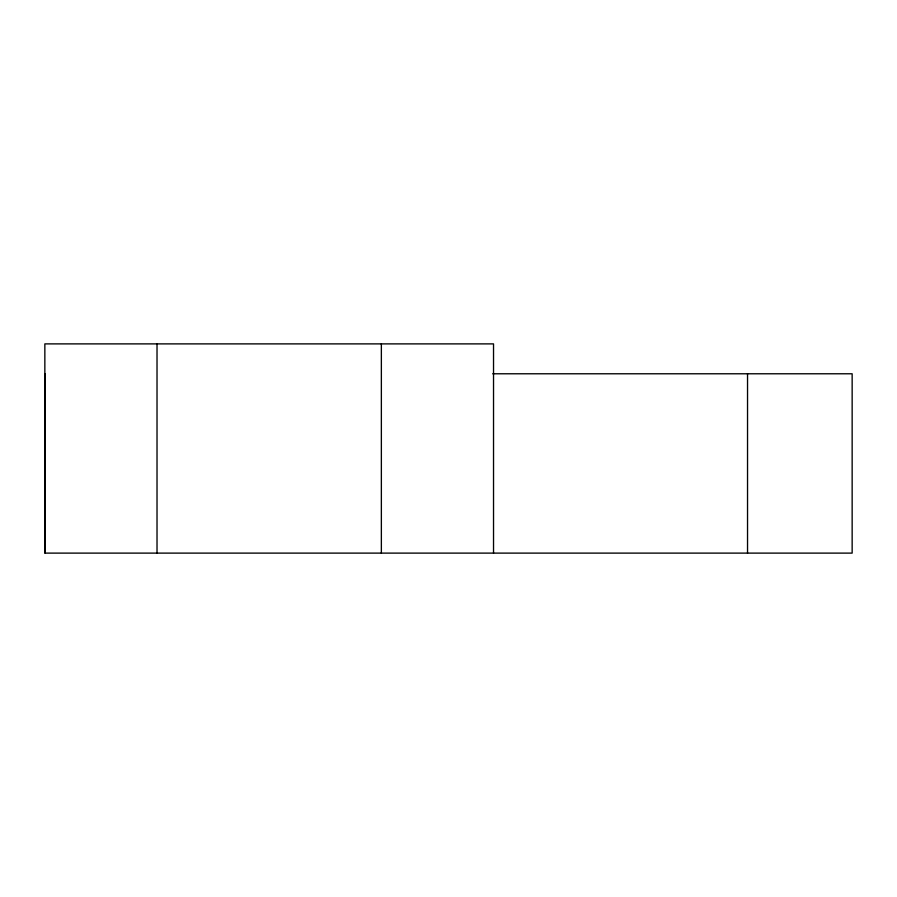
<?xml version="1.0" encoding="UTF-8"?>
<svg xmlns="http://www.w3.org/2000/svg" width="897" height="897" viewBox="0 0 897 897"><rect width="100%" height="100%" fill="white"/><g stroke="black" fill="none" stroke-linecap="round" stroke-linejoin="round"><path stroke-width="1.35" d="M492.733 373.78L852.15 373.78L852.15 553.113L44.85 553.113L44.85 343.887L493.529 343.887L493.529 553.113M747.537 373.78L747.537 553.113M381.36 343.887L381.36 553.113M157.02 343.887L157.02 553.113M45.119 373.78L45.119 553.113"/></g></svg>
